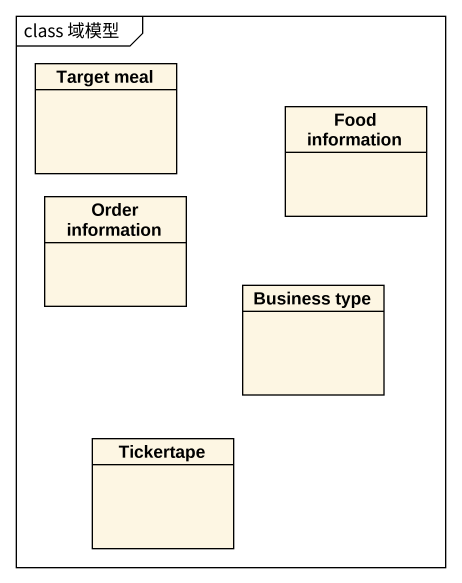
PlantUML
@startuml
mainframe class 域模型
hide circle
hide empty members
class "Target meal" as Target_meal
class "Food information" as Food_information
class "Order information" as Order_information
class "Business type" as Business_type
class Tickertape
@enduml
